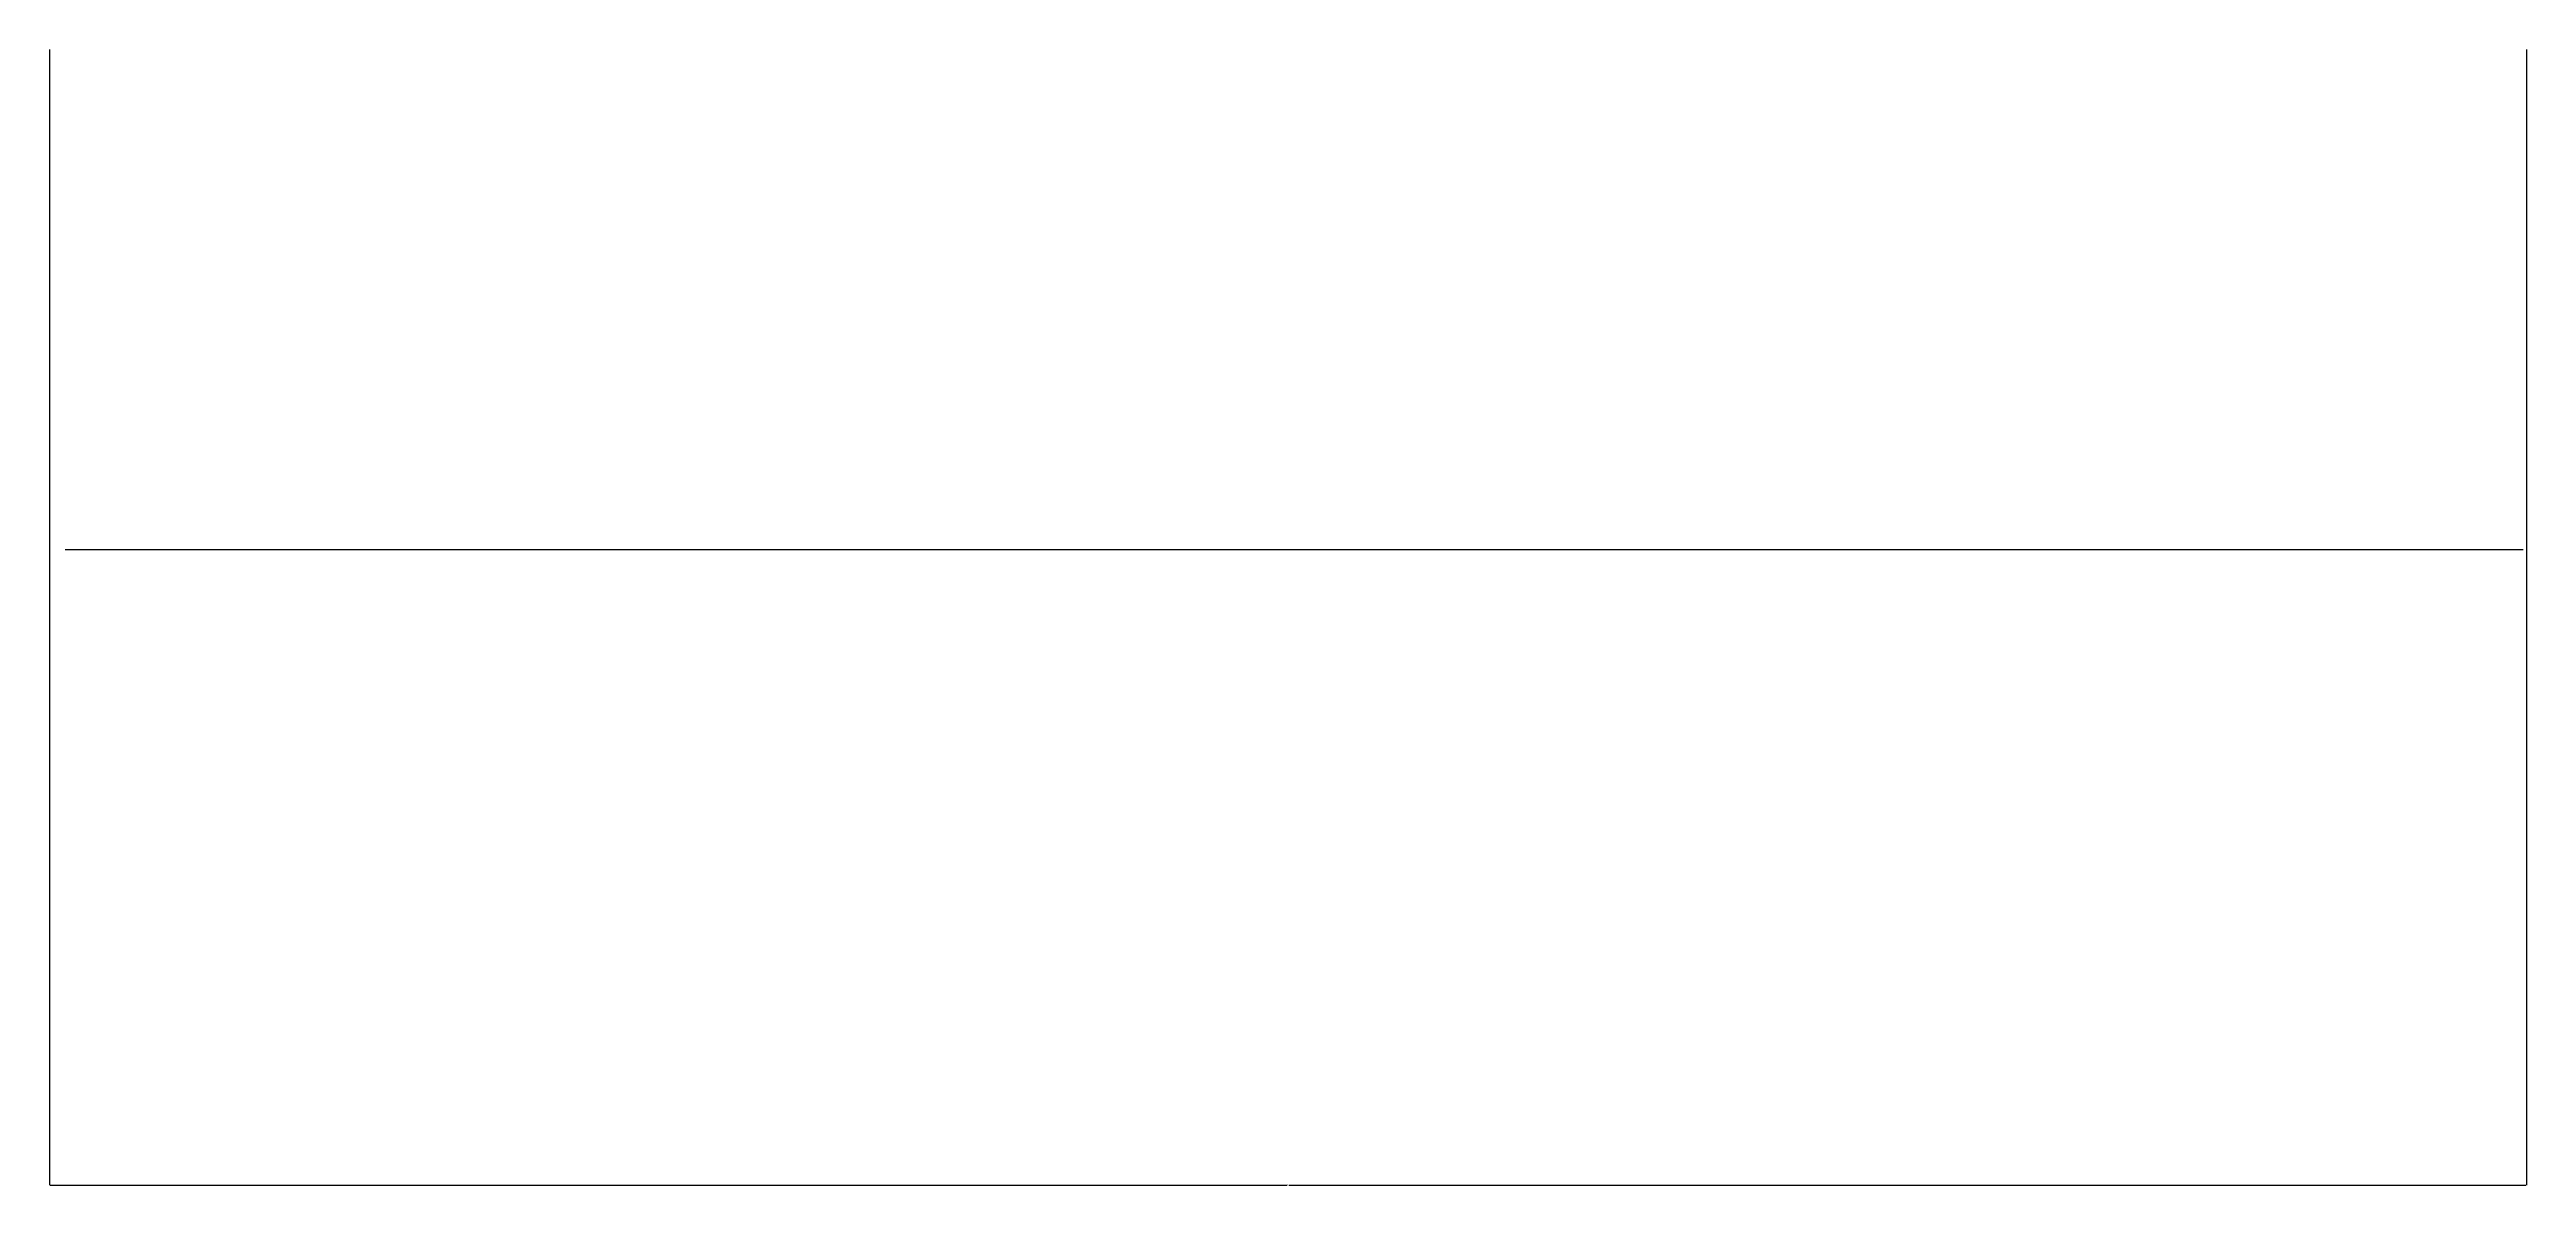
# Model space of a CAD drawing. Header units: metres. Extents: x -122504 to -121332, y -278966 to -278428.
import ezdxf

# ---------------------------------------------------------------- set-up
doc = ezdxf.new("R2010")
doc.units = ezdxf.units.M
doc.layers.add('STEEL', color=1, linetype='Continuous')
doc.layers.add('TEXT', color=3, linetype='Continuous')
doc.dimstyles.get("Standard").update_dxf_attribs({"dimtxt": 2.5, "dimasz": 2.5, "dimexe": 1.25, "dimexo": 0.625, "dimtad": 1, "dimcen": 2.5, "dimazin": 3, "dimtfac": 1, "dimtmove": 0, "dimatfit": 3})

# ---------------------------------------------------------------- blocks, each defined once
blk = doc.blocks.new('*D1')
for p, q in [((-122504.48, -278427.72), (-122504.48, -278965.73)), ((-121331.87, -278427.72), (-121331.87, -278965.73)), ((-122504.23, -278965.73), (-121918.675, -278965.73)), ((-121917.675, -278965.73), (-121332.12, -278965.73))]:
    blk.add_line(p, q)
at = {"layer": 'Defpoints'}
for p in [(-122504.48, -278427.72), (-121331.87, -278427.72), (-122504.48, -278965.73)]:
    blk.add_point(p, dxfattribs=at)
at = {"layer": 'TEXT', "insert": (-121918.175, -278965.73), "char_height": 1, "attachment_point": 5}
blk.add_mtext('b', dxfattribs=at)

msp = doc.modelspace()

# ---------------------------------------------------------------- linework, layer by layer
at = {"layer": 'STEEL'}
msp.add_lwpolyline([(-122497.13, -278664.67), (-121333.39, -278664.67)], dxfattribs=at)

# ---------------------------------------------------------------- dimensions: what is measured, and where the dimension line sits
at = {"layer": 'TEXT'}
dim = msp.add_linear_dim(base=(-122504.48, -278965.73), p1=(-122504.48, -278427.72), p2=(-121331.87, -278427.72), text='b', dimstyle='Standard', dxfattribs=at)
dim.commit()
dim.dimension.update_dxf_attribs({"geometry": '*D1', "text_midpoint": (-121918.175, -278965.73)})

doc.saveas('drawing.dxf')
